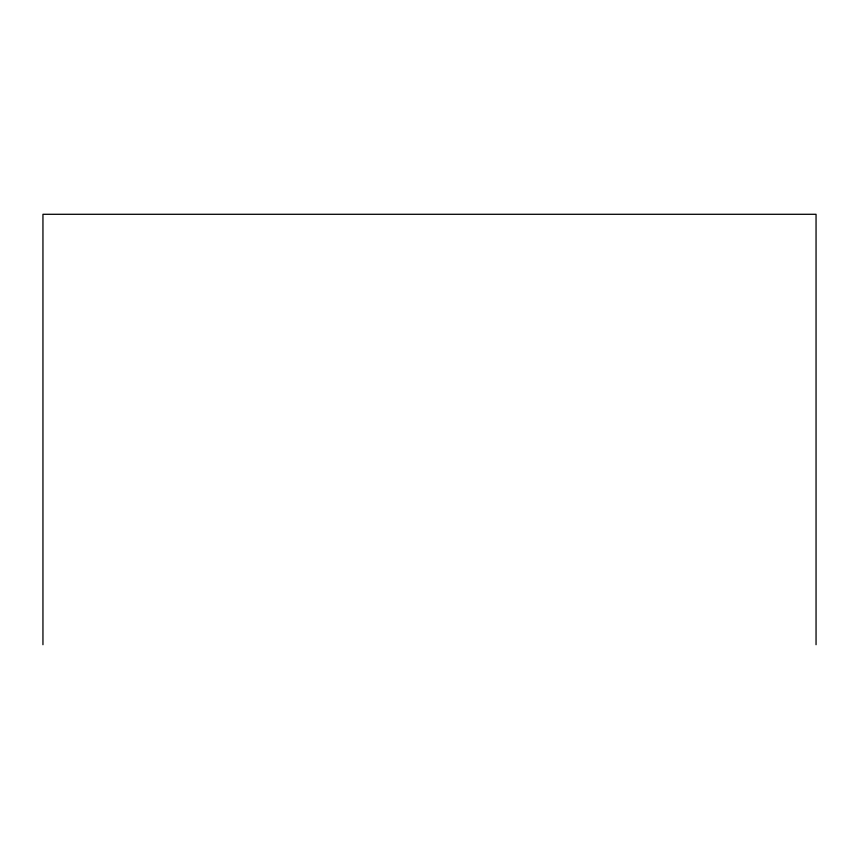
<?xml version="1.0" encoding="UTF-8"?>
<svg xmlns="http://www.w3.org/2000/svg" width="859" height="859" viewBox="0 0 859 859"><rect width="100%" height="100%" fill="white"/><g stroke="black" fill="none" stroke-linecap="round" stroke-linejoin="round"><path stroke-width="1.29" d="M816.05 644.712L816.05 214.288L42.95 214.288L42.95 644.712"/></g></svg>
